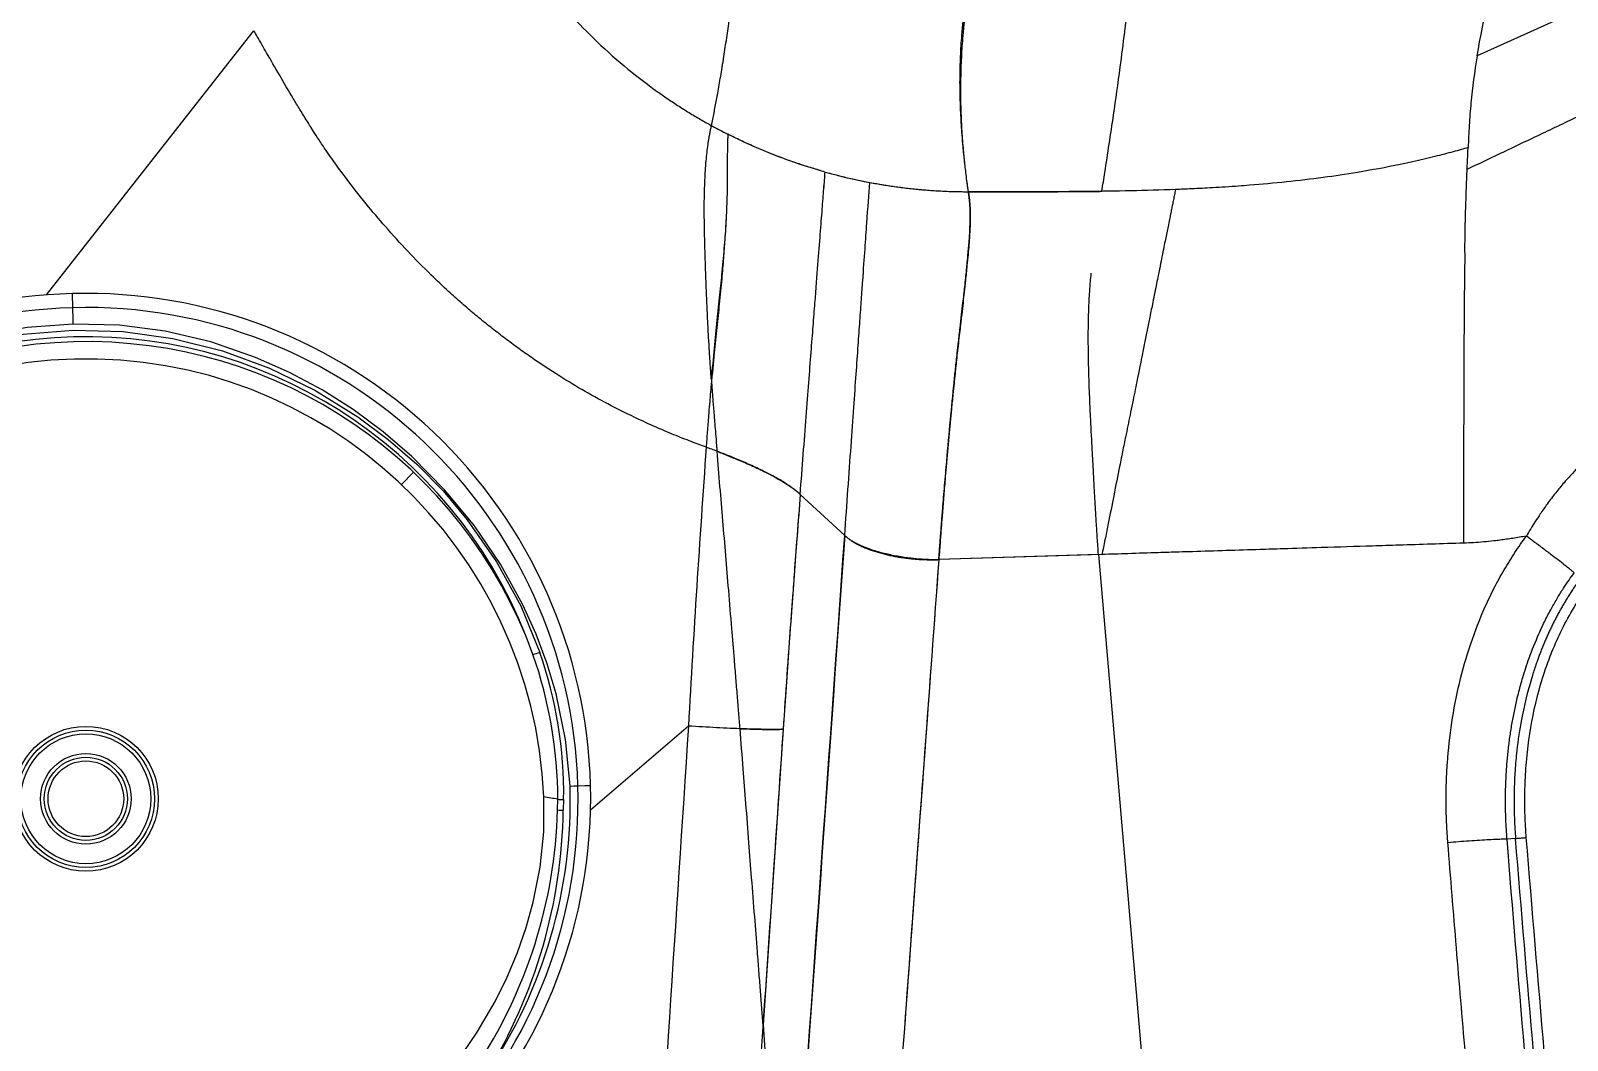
# Model space of a CAD drawing. Extents: x 525 to 609, y 649 to 778.
# Drawn here: x 534.04 to 541.15, y 677.38 to 682.05 of the extents above; entities that cross this region are included whole.
import ezdxf

# ---------------------------------------------------------------- set-up
doc = ezdxf.new("R2010")
doc.units = 0
doc.header["$MEASUREMENT"] = 0
doc.layers.add('1', color=4, linetype='Continuous')

# ---------------------------------------------------------------- blocks, each defined once
blk = doc.blocks.new('1930476 TOP VIEW')
at = {"layer": '1', "color": 3, "linetype": 'Continuous', "lineweight": 25}
for p, q in [((-0.0597, 2.2701), (-0.0614, 2.3355)), ((1.4607, 1.4515), (1.5158, 1.5096)), ((2.3355, 0.0601), (2.3356, 0.0601)), ((-2.3347, -0.0635), (-2.3347, -0.0635)), ((2.1833, -0.0532), (2.1843, -0.0037)), ((2.211, -0.0051), (2.2094, -0.0535)), ((-2.1944, -0.2413), (-2.2069, -0.1221)), ((-2.1802, -0.1192), (-2.1696, -0.2397)), ((1.6929, -1.607), (1.6582, -1.5738)), ((-1.5718, -1.6594), (-1.6048, -1.6943)), ((1.1917, -1.9327), (1.0069, -2.0382)), ((1.0175, -2.0515), (1.2036, -1.947)), ((1.2036, -1.947), (1.2268, -1.9847)), ((-1.1198, -2.0465), (-1.0986, -2.0077)), ((-1.0905, -2.0121), (-1.1115, -2.051)), ((-1.1115, -2.051), (-1.1115, -2.051)), ((-1.0905, -2.0121), (-0.9073, -2.1022)), ((-0.8973, -2.0884), (-1.0875, -1.9928)), ((0.3779, -2.3051), (0.3605, -2.3302))]:
    blk.add_line(p, q, dxfattribs=at)
at = {"layer": '1', "color": 3, "linetype": 'Continuous', "lineweight": 25, "flags": 128}
for points in [[(-0.0577, 2.1946), (-0.0582, 2.2143), (-0.0588, 2.2342), (-0.0592, 2.2514), (-0.0596, 2.265), (-0.0597, 2.2701)], [(-0.0577, 2.1946), (-0.2709, 2.1779), (-0.4811, 2.1392), (-0.6194, 2.1011), (-0.7565, 2.0533), (-0.8921, 1.9957), (-1.0821, 1.8969), (-1.2617, 1.7813), (-1.4307, 1.6488), (-1.5894, 1.4995), (-1.7069, 1.3698), (-1.8133, 1.2336), (-1.9087, 1.0911), (-1.993, 0.9422), (-2.0663, 0.7868), (-2.1432, 0.579), (-2.1978, 0.3685), (-2.23, 0.1551), (-2.2397, -0.0609)], [(-2.1327, 0.5637), (-2.0564, 0.782), (-1.956, 0.9914), (-1.8314, 1.1918), (-1.6895, 1.3747), (-1.5297, 1.5422), (-1.3518, 1.6943), (-1.2088, 1.7966), (-1.0599, 1.887), (-0.905, 1.9656), (-0.7442, 2.0322), (-0.5185, 2.1025), (-0.2901, 2.1472), (-0.0589, 2.1664), (0.1729, 2.16), (0.4035, 2.1278), (0.6328, 2.07), (0.8507, 1.9904), (1.0592, 1.889), (1.2585, 1.7658), (1.3996, 1.6605), (1.5311, 1.546), (1.653, 1.4222), (1.7653, 1.2892), (1.9007, 1.0952), (2.0125, 0.8907), (2.1007, 0.6758)], [(2.2406, 0.0577), (2.2194, 0.273), (2.1759, 0.4844), (2.1346, 0.6232), (2.0834, 0.7602), (2.0224, 0.8955), (1.919, 1.0834), (1.7989, 1.2604), (1.6621, 1.4266), (1.5084, 1.5819), (1.3762, 1.6957), (1.2379, 1.7985), (1.0934, 1.8902), (0.9427, 1.9708), (0.7859, 2.0403), (0.5779, 2.112), (0.368, 2.1617), (0.1561, 2.1892), (-0.0577, 2.1946)], [(2.2768, 0.0586), (2.3097, 0.0595), (2.3355, 0.0601)], [(-2.276, -0.0619), (-2.3088, -0.0628), (-2.3347, -0.0635)], [(-2.1696, -0.2397), (-2.1682, -0.2524), (-2.1666, -0.2651)], [(1.3257, -1.7837), (1.3565, -1.7572), (1.3875, -1.7282), (1.4191, -1.6967), (1.4511, -1.6627), (1.4882, -1.6223), (1.5203, -1.5885), (1.5361, -1.5706), (1.5738, -1.5261), (1.6501, -1.4326), (1.7131, -1.3547), (1.764, -1.293), (1.8027, -1.2474)], [(1.8536, -1.2751), (1.7508, -1.4197), (1.636, -1.5569)], [(-1.7337, -1.3407), (-1.6259, -1.4783), (-1.5085, -1.6075)], [(-1.5505, -1.6412), (-1.6723, -1.5105), (-1.783, -1.371)], [(-1.5085, -1.6075), (-1.3657, -1.7418), (-1.2288, -1.8513)], [(-1.2598, -1.8841), (-1.4104, -1.7688), (-1.5505, -1.6413)], [(1.1643, -1.9016), (1.2465, -1.8446), (1.3256, -1.7836)], [(-1.0875, -1.9927), (-1.1749, -1.9403), (-1.2598, -1.8841)], [(-1.2287, -1.8512), (-1.1465, -1.9078), (-1.0617, -1.9603)], [(0.9844, -2.0068), (1.0759, -1.9564), (1.1643, -1.9016)], [(-1.0617, -1.9603), (-0.9702, -2.0106), (-0.8765, -2.0559)], [(-1.1115, -2.051), (-1.1161, -2.0485), (-1.1198, -2.0465)], [(-1.0986, -2.0077), (-1.094, -2.0102), (-1.0905, -2.0121)], [(-0.8765, -2.0559), (-0.7223, -2.1199), (-0.5633, -2.1716)], [(0.6613, -2.1445), (0.8258, -2.0823), (0.9844, -2.0068)], [(-0.5642, -2.2205), (-0.7364, -2.1688), (-0.9073, -2.1022)], [(-0.5633, -2.1716), (-0.515, -2.1849), (-0.4723, -2.1962), (-0.447, -2.2028), (-0.4241, -2.2088), (-0.4038, -2.2143), (-0.3721, -2.2233), (-0.3378, -2.2336), (-0.3007, -2.2452), (-0.2525, -2.2615), (-0.2175, -2.2763), (-0.196, -2.2904), (-0.188, -2.304)], [(0.3104, -2.2907), (0.3137, -2.2823), (0.3233, -2.273), (0.3393, -2.2626), (0.3718, -2.2466), (0.416, -2.2287), (0.4683, -2.2095), (0.5277, -2.189), (0.5935, -2.1669), (0.6613, -2.1445)], [(-0.188, -2.304), (-0.1866, -2.3285), (-0.1854, -2.3478)], [(0.3101, -2.3347), (0.3103, -2.3101), (0.3104, -2.2907)]]:
    blk.add_lwpolyline(points, dxfattribs=at)
at = {"layer": '1', "color": 4, "linetype": 'Continuous', "lineweight": 25, "flags": 128}
for points in [[(1.2456, -1.6973), (1.3761, -1.5901), (1.4983, -1.4746), (1.6121, -1.351), (1.7174, -1.2191), (1.8114, -1.0818), (1.8942, -0.9393), (1.9498, -0.8265), (1.9977, -0.7125), (2.0379, -0.5971), (2.0704, -0.4804), (2.1023, -0.3176), (2.1187, -0.1551), (2.1194, 0.007)], [(-2.116, -0.1051), (-2.1105, -0.2265), (-2.0962, -0.3476), (-2.0732, -0.4684), (-2.0413, -0.5891), (-1.9882, -0.7417), (-1.9215, -0.8914), (-1.8412, -1.0379), (-1.751, -1.1759), (-1.6499, -1.308), (-1.5378, -1.4342), (-1.4176, -1.5517), (-1.2894, -1.6605), (-1.1533, -1.7607)], [(1.2268, -1.9847), (1.0621, -2.0773), (0.8929, -2.155), (0.7199, -2.218), (0.5394, -2.2747), (0.3605, -2.3302)], [(-0.236, -2.3459), (-0.4158, -2.3004), (-0.6172, -2.2483), (-0.7717, -2.2011), (-0.9432, -2.1336), (-1.1115, -2.051)]]:
    blk.add_lwpolyline(points, dxfattribs=at)
at = {"layer": '1', "color": 3, "linetype": 'Continuous', "lineweight": 25}
for radius in [0.335, 0.3177, 0.3003, 0.2097, 0.1923, 0.175]:
    blk.add_circle((0.0004, -0.0016), radius, dxfattribs=at)
at = {"layer": '1', "color": 4, "linetype": 'Continuous', "lineweight": 25}
for centre, radius, start, end in [((0.0005, 0.0003), 2.3361, 91.51982, 181.56408), ((0, 0), 2.3363, 1.47437, 91.50694), ((0.0027, -0.0858), 2.1188, 2.51286, 180.52033), ((0.0021, 0.0022), 2.3342, 316.4177, 1.4208), ((-0.0005, 0.0026), 2.3352, 181.62148, 226.60533), ((0.0026, 0.0026), 2.3341, 301.6335, 316.40155), ((-0.002, 0.0025), 2.3341, 226.63098, 241.38673), ((0.0012, -0.0326), 2.0783, 236.25201, 306.7788), ((-0.3408, -2.408), 0.1218, 30.63635, 44.99293), ((-0.1621, -1.0295), 1.3185, 266.78733, 268.98676), ((0.0025, -0.0773), 2.2782, 265.26942, 277.76124), ((0.6159, -5.4723), 3.1525, 94.64701, 95.56656)]:
    blk.add_arc(centre, radius, start, end, dxfattribs=at)
at = {"layer": '1', "color": 3, "linetype": 'Continuous', "lineweight": 25}
for centre, radius, start, end in [((0.0013, -0.007), 2.2779, 91.53453, 181.38069), ((-0.0001, -0.007), 2.2779, 1.65158, 91.49826), ((0.0018, -0.0536), 2.1889, 19.20211, 163.83113), ((0.0027, -0.0858), 2.1989, 20.00387, 163.02936), ((2.013, 0.913), 0.2529, 282.78121, 290.29082), ((0.1339, -0.0114), 2.0503, 0.21491, 19.30265), ((0.2446, 0.0256), 1.9667, 359.10558, 19.30657), ((-0.2448, 0.0126), 1.9667, 163.72699, 183.92825), ((-0.1691, -0.0141), 2.0138, 163.55605, 182.99306), ((-2.0554, 0.8149), 0.2629, 252.88594, 260.10943), ((-0.0063, -0.0096), 2.2841, 316.77678, 1.71122), ((-0.0088, -0.0117), 2.2505, 325.84995, 1.76662), ((1.6524, -3.0158), 3.0587, 79.98853, 81.21898), ((2.2506, 0.3645), 0.307, 268.12953, 274.90242), ((-2.266, 0.2449), 0.307, 268.13019, 274.90317), ((0.0072, -0.0094), 2.2838, 181.3175, 226.25982), ((0.01, -0.0113), 2.2503, 181.26438, 217.17573), ((-0.0826, 0.0108), 2.2666, 326.28263, 358.38148), ((-0.1862, -0.0181), 2.3959, 328.35977, 359.15438), ((2.2009, 0.3362), 0.3898, 267.40288, 271.25197), ((2.2131, 0.278), 0.2831, 264.17233, 269.58491), ((-2.2304, 0.2225), 0.3454, 273.90884, 278.37348), ((-2.8851, 3.2301), 3.4227, 281.88602, 282.98556), ((-2.228, 0.4696), 0.7117, 272.7074, 274.70646), ((0.2502, 0.0092), 2.4574, 185.84913, 214.16973), ((0.2388, 0.0782), 2.4298, 188.12389, 215.73012), ((-1.3971, -1.9436), 0.6905, 119.17215, 123.97657), ((-0.0165, -0.0525), 2.2348, 302.72494, 317.68322), ((1.6874, -1.5121), 0.0683, 221.19493, 244.43479), ((-1.2625, -1.9562), 0.4268, 125.19344, 132.42645), ((-0.0009, -0.016), 2.2755, 301.95511, 316.80253), ((-1.6045, -1.5989), 0.0686, 298.61868, 321.83888), ((0.0025, -0.0159), 2.2756, 226.23075, 241.06529), ((1.7303, -1.3286), 0.609, 217.26013, 228.36939), ((-1.6384, -1.4333), 0.5852, 314.42075, 325.98168), ((-1.0579, -2.0439), 0.2575, 131.58323, 141.64461), ((1.0365, -2.0423), 0.19, 35.21221, 47.70509), ((-0.927, -2.0936), 0.1895, 135.32128, 147.8553), ((1.2281, -1.9143), 0.0407, 206.65881, 232.74062), ((-1.1245, -1.9765), 0.0404, 310.14997, 336.39782), ((-0.7549, -2.1568), 0.158, 140.29118, 154.3415), ((0.0023, -0.0733), 2.1686, 246.09544, 296.92668), ((-0.0014, -0.0191), 2.2734, 287.48803, 296.6258), ((0.8666, -2.115), 0.1599, 28.68118, 42.56778), ((1.04, -2.0227), 0.0365, 205.06635, 231.96503), ((-0.9304, -2.0751), 0.0357, 310.46453, 338.12315), ((1.0684, -3.6373), 1.5005, 104.93372, 117.39941), ((-0.8686, -3.6735), 1.4846, 65.57071, 78.16542)]:
    blk.add_arc(centre, radius, start, end, dxfattribs=at)
blk = doc.blocks.new('JETSETTER')
at = {"layer": '1', "color": 3, "linetype": 'Continuous', "lineweight": 25}
for p, q in [((16.5865, 13.2509), (15.6084, 12.8061)), ((8.9883, 11.7008), (9.9407, 12.9127)), ((9.9407, 12.9127), (9.9486, 12.9227)), ((12.6821, 10.588), (12.4763, 10.7781)), ((12.6821, 10.588), (12.4763, 10.7781)), ((13.8726, 10.4999), (13.1174, 10.4762)), ((13.8563, 10.4994), (13.1174, 10.4762)), ((13.8563, 10.4994), (14.1154, 7.4916)), ((11.959, 9.7064), (11.5062, 9.3167)), ((12.3971, 9.6916), (12.3042, 8.3252)), ((15.7861, 9.1868), (15.7466, 9.1836))]:
    blk.add_line(p, q, dxfattribs=at)
for points, knots in [([(12.0655, 12.484), (12.0676, 12.4938), (12.0716, 12.5132), (12.0775, 12.5428), (12.0833, 12.5727), (12.089, 12.6029), (12.0951, 12.636), (12.1015, 12.6723), (12.1083, 12.7119), (12.1139, 12.7454), (12.1182, 12.7727), (12.1226, 12.8002), (12.128, 12.8352), (12.1366, 12.8924), (12.1472, 12.9665), (12.1578, 13.0443), (12.1662, 13.1089), (12.1748, 13.1756), (12.1854, 13.2617), (12.1979, 13.3697), (12.2099, 13.4815), (12.2195, 13.5784), (12.2269, 13.6586), (12.2324, 13.7204), (12.2377, 13.7831), (12.2428, 13.8467), (12.2478, 13.9111), (12.2525, 13.9764), (12.257, 14.0425), (12.2598, 14.0875), (12.2613, 14.1099)], [0, 0, 0, 0, 0.0251082, 0.0501755, 0.0751913, 0.1001443, 0.1250238, 0.1563496, 0.187543, 0.2188031, 0.2344332, 0.2500635, 0.281324, 0.3125841, 0.3751026, 0.4376177, 0.469314, 0.5001278, 0.5632735, 0.6259662, 0.6882256, 0.7500739, 0.7818326, 0.8134354, 0.8448862, 0.8761889, 0.9073475, 0.938366, 0.9692488, 1, 1, 1, 1]), ([(15.6084, 12.8061), (15.6372, 12.9787), (15.681, 13.1694), (15.7985, 13.5749), (15.8723, 13.7896), (15.9609, 14.0103)], [0, 0, 0, 0, 0.5, 0.5, 1, 1, 1, 1]), ([(13.2544, 12.1782), (13.2528, 12.1897), (13.2496, 12.2127), (13.2451, 12.2474), (13.2409, 12.2824), (13.2369, 12.3176), (13.2333, 12.3523), (13.2294, 12.3936), (13.2244, 12.453), (13.2192, 12.5317), (13.2157, 12.6236), (13.2152, 12.7181), (13.2181, 12.8151), (13.224, 12.9025), (13.234, 13.0053), (13.2488, 13.1161), (13.271, 13.2383), (13.2923, 13.336), (13.3186, 13.4422), (13.347, 13.5415), (13.3784, 13.6378), (13.4002, 13.7004), (13.4199, 13.7542), (13.4328, 13.7873), (13.4386, 13.8023)], [0, 0, 0, 0, 0.024835, 0.049777, 0.07481, 0.099916, 0.12508, 0.148716, 0.187611, 0.250131, 0.312641, 0.375146, 0.437653, 0.500162, 0.538799, 0.625168, 0.697328, 0.750131, 0.790672, 0.875062, 0.913573, 0.947218, 0.976021, 1, 1, 1, 1]), ([(13.2544, 12.1781), (13.2525, 12.1919), (13.2488, 12.2182), (13.244, 12.256), (13.24, 12.2902), (13.2367, 12.321), (13.232, 12.3684), (13.2264, 12.4365), (13.2214, 12.5262), (13.2191, 12.6188), (13.2197, 12.7134), (13.2234, 12.8112), (13.2328, 12.9463), (13.2535, 13.1221), (13.2833, 13.281), (13.3093, 13.3934), (13.3241, 13.4522), (13.3416, 13.5159), (13.3594, 13.576), (13.378, 13.6349), (13.3987, 13.6956), (13.4186, 13.7507), (13.4322, 13.7857), (13.4386, 13.8023)], [0, 0, 0, 0, 0.029765, 0.056916, 0.081455, 0.103382, 0.122697, 0.182478, 0.246958, 0.309531, 0.372324, 0.435848, 0.49834, 0.624533, 0.750473, 0.770745, 0.813222, 0.848287, 0.875757, 0.911441, 0.944043, 0.973562, 1, 1, 1, 1]), ([(13.8719, 12.1799), (13.8765, 12.2089), (13.8946, 12.3247), (13.9233, 12.5117), (13.9541, 12.7292), (13.9721, 12.8689), (13.9812, 12.9434), (13.9851, 12.9755), (13.9899, 13.0161), (13.9957, 13.0654), (14.0023, 13.1237), (14.0098, 13.1912), (14.0182, 13.2683), (14.0274, 13.3553), (14.0374, 13.4525), (14.0481, 13.5601), (14.0596, 13.6783), (14.0674, 13.7616), (14.0714, 13.8047)], [0, 0, 0, 0, 0.062595, 0.250005, 0.397316, 0.5, 0.514612, 0.534136, 0.558574, 0.587927, 0.622198, 0.66139, 0.705505, 0.754546, 0.808515, 0.867414, 0.931243, 1, 1, 1, 1]), ([(11.077, 13.4623), (11.0822, 13.4533), (11.0924, 13.4355), (11.1079, 13.4092), (11.1234, 13.3836), (11.1389, 13.3588), (11.1542, 13.3347), (11.1695, 13.3113), (11.1847, 13.2886), (11.1997, 13.2666), (11.2146, 13.2453), (11.2293, 13.2248), (11.2438, 13.2049), (11.258, 13.1857), (11.272, 13.1672), (11.3208, 13.104), (11.4061, 13.0026), (11.5376, 12.8677), (11.6757, 12.7453), (11.7914, 12.6572), (11.8761, 12.5989), (11.9287, 12.5646), (11.9816, 12.5319), (12.0348, 12.5009), (12.088, 12.4715), (12.1239, 12.4531), (12.1418, 12.4439)], [0, 0, 0, 0, 0.02084, 0.041263, 0.061262, 0.080834, 0.099974, 0.118676, 0.136938, 0.154754, 0.172121, 0.189035, 0.205493, 0.221492, 0.237028, 0.252098, 0.381668, 0.502591, 0.629918, 0.751792, 0.79422, 0.836239, 0.877838, 0.919004, 0.959728, 1, 1, 1, 1]), ([(10.2058, 12.4865), (10.1992, 12.4971), (10.1843, 12.521), (10.1592, 12.5619), (10.119, 12.6283), (10.0676, 12.7158), (10.0125, 12.8117), (9.9734, 12.8799), (9.9538, 12.9137), (9.9486, 12.9227)], [0, 0, 0, 0, 0.0742508, 0.1669613, 0.2835918, 0.534484, 0.7681503, 0.9385823, 1, 1, 1, 1]), ([(15.6084, 12.8061), (15.5961, 12.7326), (15.5866, 12.6603), (15.5764, 12.5543), (15.5738, 12.5195), (15.5695, 12.4505), (15.5679, 12.4163), (15.5664, 12.3824)], [0, 0, 0, 0, 0.5, 0.5, 0.75, 0.75, 1, 1, 1, 1]), ([(15.5621, 12.2823), (15.6628, 12.3302), (15.8258, 12.4078), (16.0217, 12.5011), (16.1638, 12.5687), (16.2895, 12.6285), (16.4162, 12.6888), (16.4959, 12.7267), (16.5298, 12.7428)], [0, 0, 0, 0, 0.312351, 0.505185, 0.607428, 0.752943, 0.894852, 1, 1, 1, 1]), ([(12.041, 10.9963), (12.03, 11.0003), (12.0069, 11.0088), (11.9709, 11.0225), (11.9321, 11.0376), (11.8907, 11.0543), (11.829, 11.0801), (11.7317, 11.1233), (11.6089, 11.1834), (11.4806, 11.2535), (11.3567, 11.3279), (11.254, 11.3957), (11.1706, 11.4548), (11.1107, 11.4992), (11.0519, 11.5446), (10.9952, 11.5899), (10.9378, 11.6378), (10.8898, 11.6799), (10.8317, 11.7326), (10.7203, 11.838), (10.5927, 11.9733), (10.4618, 12.1282), (10.3794, 12.2337), (10.3188, 12.317), (10.28, 12.3729), (10.2519, 12.4146), (10.2264, 12.4538), (10.2119, 12.4767), (10.2058, 12.4865)], [0, 0, 0, 0, 0.0146615, 0.0306397, 0.0479341, 0.0665441, 0.0862829, 0.1312066, 0.1992056, 0.2565208, 0.3132961, 0.3792061, 0.4098878, 0.4405555, 0.4721135, 0.50241, 0.5310447, 0.5651778, 0.5819558, 0.6287327, 0.7563258, 0.8133951, 0.8814033, 0.9230055, 0.9417583, 0.9662255, 0.9856364, 1, 1, 1, 1]), ([(12.0648, 11.312), (12.0644, 11.3185), (12.0634, 11.3318), (12.062, 11.3518), (12.0606, 11.3721), (12.0592, 11.3926), (12.0579, 11.4134), (12.0566, 11.4344), (12.0544, 11.4704), (12.0514, 11.5228), (12.0481, 11.5854), (12.045, 11.65), (12.0423, 11.7155), (12.04, 11.7758), (12.0374, 11.8486), (12.035, 11.9291), (12.0329, 12.0198), (12.0321, 12.098), (12.0328, 12.1589), (12.0343, 12.2054), (12.0358, 12.2421), (12.0379, 12.2812), (12.0409, 12.3211), (12.0449, 12.3611), (12.0495, 12.3965), (12.054, 12.4249), (12.0582, 12.4478), (12.0619, 12.4665), (12.0643, 12.4782), (12.0655, 12.484)], [0, 0, 0, 0, 0.008337, 0.016854, 0.025546, 0.03441, 0.043446, 0.052649, 0.062017, 0.091199, 0.123633, 0.149797, 0.185482, 0.223743, 0.247827, 0.310654, 0.373818, 0.439724, 0.49986, 0.542899, 0.584491, 0.624656, 0.68801, 0.749532, 0.812666, 0.874759, 0.916644, 0.958414, 1, 1, 1, 1]), ([(12.1418, 12.4439), (12.1415, 12.4396), (12.1409, 12.4298), (12.1401, 12.4127), (12.1394, 12.391), (12.1389, 12.3582), (12.1387, 12.3168), (12.1386, 12.2663), (12.1384, 12.2087), (12.1373, 12.1497), (12.1353, 12.0927), (12.1332, 12.0508), (12.1306, 12.0067), (12.1269, 11.9479), (12.1213, 11.8722), (12.113, 11.7744), (12.1027, 11.667), (12.0909, 11.5516), (12.078, 11.427), (12.0662, 11.3065), (12.0574, 11.2082), (12.0524, 11.1475), (12.049, 11.1046), (12.0461, 11.067), (12.0435, 11.0311), (12.0418, 11.0077), (12.041, 10.9963)], [0, 0, 0, 0, 0.025437, 0.05774, 0.09691, 0.142947, 0.223465, 0.286095, 0.345619, 0.428792, 0.469112, 0.500161, 0.534201, 0.571947, 0.626007, 0.680073, 0.738272, 0.787626, 0.836483, 0.893711, 0.927415, 0.946496, 0.960829, 0.974524, 0.987581, 1, 1, 1, 1]), ([(12.5915, 12.2693), (12.5815, 12.2722), (12.5614, 12.2779), (12.5313, 12.287), (12.5011, 12.2964), (12.471, 12.3063), (12.4409, 12.3166), (12.4108, 12.3274), (12.3807, 12.3386), (12.3506, 12.3502), (12.3206, 12.3623), (12.2906, 12.3748), (12.2607, 12.3877), (12.2308, 12.4011), (12.201, 12.4149), (12.1713, 12.4291), (12.1516, 12.439), (12.1418, 12.4439)], [0, 0, 0, 0, 0.064787, 0.129859, 0.195212, 0.260844, 0.326749, 0.392926, 0.459368, 0.526074, 0.593037, 0.660255, 0.727723, 0.795436, 0.863389, 0.931579, 1, 1, 1, 1]), ([(15.5664, 12.3823), (15.5556, 12.3792), (15.5327, 12.3726), (15.4961, 12.3625), (15.4555, 12.3517), (15.4106, 12.3402), (15.3616, 12.3284), (15.3083, 12.3161), (15.2058, 12.294), (15.068, 12.2684), (14.8923, 12.2423), (14.7257, 12.2226), (14.5952, 12.2108), (14.4813, 12.2022), (14.3921, 12.1965), (14.2947, 12.1915), (14.2375, 12.1892), (14.2126, 12.1882)], [0, 0, 0, 0, 0.02457, 0.052207, 0.082907, 0.116663, 0.153472, 0.193327, 0.236222, 0.382878, 0.499879, 0.624857, 0.749814, 0.786572, 0.874844, 0.945372, 1, 1, 1, 1]), ([(15.5621, 12.2823), (15.5624, 12.2905), (15.5632, 12.3072), (15.5642, 12.3317), (15.5653, 12.3569), (15.566, 12.3735), (15.5664, 12.3823)], [0, 0, 0, 0, 0.247398, 0.499233, 0.735523, 1, 1, 1, 1]), ([(12.4763, 10.7781), (12.481, 10.8403), (12.4858, 10.9022), (12.495, 11.0227), (12.4995, 11.0813), (12.508, 11.1926), (12.5162, 11.2981), (12.5269, 11.4374), (12.5363, 11.559), (12.5418, 11.6299), (12.5496, 11.7301), (12.5541, 11.7884), (12.5622, 11.8933), (12.5659, 11.9399), (12.5724, 12.0243), (12.5784, 12.1001), (12.5832, 12.1626), (12.5877, 12.2197), (12.5897, 12.2456), (12.5915, 12.2693)], [0, 0, 0, 0, 0.0625, 0.0625, 0.125, 0.125, 0.1875, 0.25, 0.3125, 0.375, 0.375, 0.5, 0.5, 0.625, 0.625, 0.75, 0.875, 0.875, 1, 1, 1, 1]), ([(12.4763, 10.7781), (12.481, 10.8403), (12.4858, 10.9022), (12.495, 11.0227), (12.4995, 11.0813), (12.508, 11.1926), (12.5162, 11.2981), (12.5269, 11.4374), (12.5363, 11.559), (12.5418, 11.6299), (12.5495, 11.73), (12.5541, 11.7884), (12.5622, 11.8933), (12.5659, 11.9398), (12.5724, 12.0243), (12.5784, 12.1001), (12.5857, 12.1938), (12.5897, 12.2456), (12.5915, 12.2693)], [0, 0, 0, 0, 0.0625, 0.0625, 0.125, 0.125, 0.1875, 0.25, 0.3125, 0.375, 0.375, 0.5, 0.5, 0.625, 0.625, 0.75, 0.875, 1, 1, 1, 1]), ([(12.5915, 12.2693), (12.6013, 12.2666), (12.6209, 12.2612), (12.6504, 12.2536), (12.6799, 12.2463), (12.7094, 12.2394), (12.7389, 12.2329), (12.7684, 12.2267), (12.7881, 12.2229), (12.7979, 12.221)], [0, 0, 0, 0, 0.144057, 0.287728, 0.431003, 0.573876, 0.716338, 0.858382, 1, 1, 1, 1]), ([(15.554, 12.0493), (15.5542, 12.0566), (15.5546, 12.0729), (15.5557, 12.1097), (15.557, 12.15), (15.5585, 12.1921), (15.5597, 12.2244), (15.5608, 12.2544), (15.5617, 12.2737), (15.5621, 12.2823)], [0, 0, 0, 0, 0.095409, 0.209821, 0.474554, 0.614329, 0.752011, 0.889815, 1, 1, 1, 1]), ([(12.6821, 10.588), (12.6872, 10.6598), (12.6923, 10.7315), (12.7022, 10.8704), (12.7069, 10.9376), (12.7159, 11.0644), (12.7243, 11.1835), (12.7353, 11.3374), (12.7446, 11.4692), (12.7526, 11.5827), (12.7596, 11.6814), (12.7637, 11.7392), (12.7695, 11.821), (12.7729, 11.8691), (12.7791, 11.9566), (12.7819, 11.9959), (12.7896, 12.1047), (12.7939, 12.1651), (12.7979, 12.221)], [0, 0, 0, 0, 0.0625, 0.0625, 0.125, 0.125, 0.1875, 0.25, 0.3125, 0.375, 0.4375, 0.5, 0.5, 0.625, 0.625, 0.75, 0.75, 1, 1, 1, 1]), ([(12.6821, 10.588), (12.6872, 10.6598), (12.6923, 10.7315), (12.7022, 10.8704), (12.7069, 10.9376), (12.7159, 11.0644), (12.7243, 11.1835), (12.7353, 11.3374), (12.7446, 11.4692), (12.7526, 11.5827), (12.7596, 11.6814), (12.7637, 11.7392), (12.7695, 11.821), (12.7729, 11.8691), (12.7791, 11.9566), (12.7819, 11.9959), (12.7896, 12.1047), (12.7939, 12.1651), (12.7979, 12.221)], [0, 0, 0, 0, 0.0625, 0.0625, 0.125, 0.125, 0.1875, 0.25, 0.3125, 0.375, 0.4375, 0.5, 0.5, 0.625, 0.625, 0.75, 0.75, 1, 1, 1, 1]), ([(12.7979, 12.221), (12.8731, 12.2068), (12.949, 12.1961), (13.0633, 12.1853), (13.1014, 12.1826), (13.1588, 12.1799), (13.1779, 12.1793), (13.2162, 12.1784), (13.2353, 12.1782), (13.2544, 12.1781)], [0, 0, 0, 0, 0.5, 0.5, 0.75, 0.75, 0.875, 0.875, 1, 1, 1, 1]), ([(12.7979, 12.221), (12.8081, 12.2191), (12.8285, 12.2153), (12.8591, 12.2102), (12.8898, 12.2054), (12.9204, 12.201), (12.951, 12.197), (12.9816, 12.1933), (13.0121, 12.1901), (13.0426, 12.1873), (13.0731, 12.1848), (13.1034, 12.1828), (13.1338, 12.1811), (13.1641, 12.1798), (13.1942, 12.1788), (13.2244, 12.1783), (13.2444, 12.1782), (13.2544, 12.1782)], [0, 0, 0, 0, 0.067824, 0.1355, 0.203023, 0.27039, 0.337597, 0.404639, 0.471512, 0.538214, 0.60474, 0.671086, 0.737249, 0.803225, 0.869011, 0.934604, 1, 1, 1, 1]), ([(13.1174, 10.4762), (13.118, 10.484), (13.1192, 10.4997), (13.1209, 10.5232), (13.1227, 10.5467), (13.1245, 10.5701), (13.1263, 10.5935), (13.1281, 10.6168), (13.1299, 10.64), (13.1318, 10.6632), (13.1336, 10.6862), (13.1378, 10.7387), (13.1447, 10.8214), (13.1569, 10.9637), (13.1717, 11.1284), (13.1851, 11.2654), (13.1954, 11.3637), (13.2023, 11.4272), (13.2094, 11.4901), (13.2187, 11.5713), (13.2285, 11.6563), (13.2384, 11.7443), (13.2462, 11.8184), (13.2529, 11.8885), (13.258, 11.9489), (13.2615, 12.003), (13.2633, 12.049), (13.263, 12.0847), (13.2617, 12.1118), (13.2602, 12.1306), (13.2584, 12.1473), (13.2566, 12.1622), (13.2552, 12.1728), (13.2544, 12.1781)], [0, 0, 0, 0, 0.00626, 0.012517, 0.018772, 0.025024, 0.031275, 0.037525, 0.043774, 0.050023, 0.05627, 0.062518, 0.092894, 0.125, 0.18623, 0.249836, 0.279019, 0.312344, 0.338882, 0.374859, 0.446778, 0.499873, 0.563246, 0.624901, 0.689913, 0.749932, 0.81603, 0.874965, 0.906476, 0.937482, 0.95779, 0.978629, 1, 1, 1, 1]), ([(13.2544, 12.1781), (13.2549, 12.175), (13.2557, 12.1688), (13.2569, 12.1598), (13.258, 12.1509), (13.259, 12.1408), (13.2604, 12.1269), (13.2621, 12.1061), (13.2632, 12.0787), (13.2629, 12.046), (13.2618, 12.0109), (13.2589, 11.9609), (13.2544, 11.9041), (13.2487, 11.8437), (13.2445, 11.8031), (13.2403, 11.7628), (13.2354, 11.7172), (13.2296, 11.665), (13.2232, 11.6095), (13.2152, 11.541), (13.2074, 11.4726), (13.2007, 11.4119), (13.1965, 11.3725), (13.1924, 11.3338), (13.1878, 11.2909), (13.1823, 11.2368), (13.1742, 11.1572), (13.1636, 11.0479), (13.1537, 10.9357), (13.1457, 10.8399), (13.1396, 10.7653), (13.1335, 10.6881), (13.1291, 10.631), (13.126, 10.5902), (13.1236, 10.5583), (13.1206, 10.5195), (13.1186, 10.4914), (13.1174, 10.4762)], [0, 0, 0, 0, 0.01232, 0.024641, 0.036961, 0.049281, 0.067358, 0.09734, 0.141621, 0.190639, 0.239107, 0.282314, 0.373978, 0.420264, 0.449212, 0.477889, 0.517923, 0.552582, 0.587764, 0.626689, 0.676279, 0.698745, 0.715845, 0.730973, 0.750076, 0.770146, 0.795558, 0.839391, 0.88183, 0.898804, 0.92286, 0.944735, 0.962268, 0.969015, 0.977552, 0.987881, 1, 1, 1, 1]), ([(13.2544, 12.1782), (13.2754, 12.1781), (13.2965, 12.1781), (13.3385, 12.1781), (13.3595, 12.1781), (13.3805, 12.1781)], [0, 0, 0, 0, 0.5, 0.5, 1, 1, 1, 1]), ([(13.3805, 12.1781), (13.4501, 12.178), (13.5197, 12.1779), (13.6588, 12.1782), (13.7284, 12.1784), (13.798, 12.179)], [0, 0, 0, 0, 0.5, 0.5, 1, 1, 1, 1]), ([(14.2126, 12.1882), (14.2109, 12.1801), (14.2077, 12.1641), (14.2031, 12.1408), (14.1985, 12.1181), (14.1942, 12.0961), (14.1897, 12.0735), (14.1845, 12.0475), (14.1769, 12.0094), (14.1681, 11.9671), (14.1584, 11.9202), (14.1479, 11.8672), (14.1345, 11.8001), (14.1197, 11.7268), (14.1065, 11.6616), (14.095, 11.6039), (14.0824, 11.5408), (14.0697, 11.4794), (14.0549, 11.4056), (14.0374, 11.3185), (14.0197, 11.2301), (14.0023, 11.1451), (13.9866, 11.0687), (13.9694, 10.9842), (13.9506, 10.8901), (13.928, 10.7764), (13.9079, 10.6757), (13.8948, 10.6104), (13.888, 10.5767), (13.881, 10.5418), (13.8762, 10.5181), (13.8738, 10.5061)], [0, 0, 0, 0, 0.031792, 0.062836, 0.093117, 0.122624, 0.151344, 0.183119, 0.225096, 0.298414, 0.339396, 0.386563, 0.469344, 0.533447, 0.567351, 0.611622, 0.647008, 0.678323, 0.709537, 0.753998, 0.790963, 0.810485, 0.843936, 0.86633, 0.888984, 0.927617, 0.962902, 0.97172, 0.980832, 0.990253, 1, 1, 1, 1]), ([(12.1341, 12.0746), (12.1335, 12.0607), (12.1316, 12.0186), (12.1253, 11.9319), (12.1154, 11.8209), (12.1035, 11.7035), (12.091, 11.5852), (12.0776, 11.4549), (12.0691, 11.3597), (12.0648, 11.312)], [0, 0, 0, 0, 0.0890128, 0.2712615, 0.4534615, 0.5901301, 0.7267803, 0.8633909, 1, 1, 1, 1]), ([(15.5494, 11.6033), (15.5494, 11.6085), (15.5495, 11.6192), (15.5496, 11.6351), (15.5497, 11.6513), (15.5499, 11.6678), (15.5502, 11.6904), (15.5505, 11.7182), (15.5512, 11.7589), (15.5518, 11.8028), (15.5522, 11.847), (15.5522, 11.8833), (15.552, 11.9136), (15.552, 11.9356), (15.5523, 11.9512), (15.5525, 11.9697), (15.5529, 11.9913), (15.5532, 12.0127), (15.5535, 12.0279), (15.5537, 12.0395), (15.5539, 12.0461), (15.554, 12.0493)], [0, 0, 0, 0, 0.023168, 0.047223, 0.072168, 0.098005, 0.124736, 0.179782, 0.234916, 0.333393, 0.419338, 0.497083, 0.567195, 0.630947, 0.662201, 0.690697, 0.783436, 0.855773, 0.907242, 0.95532, 1, 1, 1, 1]), ([(13.8563, 10.4994), (13.8544, 10.5255), (13.8519, 10.56), (13.849, 10.6068), (13.8467, 10.6452), (13.8438, 10.6931), (13.8408, 10.7451), (13.8376, 10.8006), (13.8344, 10.8596), (13.8315, 10.9128), (13.829, 10.9568), (13.8262, 11.0093), (13.8228, 11.0725), (13.8192, 11.1459), (13.8162, 11.2108), (13.8138, 11.2704), (13.812, 11.3253), (13.8104, 11.3841), (13.8094, 11.4453), (13.809, 11.5053), (13.8094, 11.5583), (13.8103, 11.6002), (13.8114, 11.6343), (13.8126, 11.6619), (13.8139, 11.6882), (13.8155, 11.7134), (13.8172, 11.7376), (13.8195, 11.7669), (13.8215, 11.7883), (13.8228, 11.8013), (13.8228, 11.8016)], [0, 0, 0, 0, 0.03903, 0.051494, 0.070133, 0.096837, 0.123841, 0.149309, 0.182306, 0.215914, 0.234147, 0.254309, 0.30348, 0.344059, 0.389183, 0.430371, 0.468343, 0.511192, 0.56996, 0.626359, 0.678582, 0.730419, 0.764444, 0.798569, 0.832829, 0.867254, 0.901873, 0.936709, 0.998528, 1, 1, 1, 1]), ([(15.5468, 10.709), (15.5468, 10.7164), (15.5469, 10.7312), (15.5469, 10.7534), (15.5469, 10.7755), (15.5469, 10.7976), (15.5469, 10.8197), (15.547, 10.8418), (15.547, 10.8638), (15.547, 10.8857), (15.5471, 10.9076), (15.5471, 10.9294), (15.5472, 10.9512), (15.5472, 10.9729), (15.5472, 10.9946), (15.5473, 11.0161), (15.5473, 11.0376), (15.5475, 11.0973), (15.5478, 11.1954), (15.5483, 11.3092), (15.5486, 11.397), (15.5488, 11.4598), (15.549, 11.5101), (15.5492, 11.5513), (15.5493, 11.581), (15.5493, 11.597), (15.5494, 11.6033)], [0, 0, 0, 0, 0.021364, 0.042761, 0.064195, 0.085667, 0.107182, 0.128744, 0.150354, 0.172017, 0.193735, 0.215512, 0.23735, 0.259253, 0.281224, 0.303264, 0.325378, 0.347566, 0.488567, 0.638588, 0.733457, 0.80498, 0.875068, 0.930955, 0.972611, 1, 1, 1, 1]), ([(12.0648, 11.312), (12.0653, 11.3055), (12.0663, 11.2914), (12.068, 11.2686), (12.0699, 11.2426), (12.0721, 11.2135), (12.0746, 11.1811), (12.0781, 11.1372), (12.0821, 11.0876), (12.0862, 11.038), (12.0891, 11.0029), (12.0907, 10.9844), (12.0913, 10.9775)], [0, 0, 0, 0, 0.060299, 0.12976, 0.208411, 0.296286, 0.393424, 0.499864, 0.689165, 0.835808, 0.939485, 1, 1, 1, 1]), ([(12.4763, 10.7781), (12.4742, 10.7801), (12.4697, 10.7841), (12.462, 10.7907), (12.453, 10.7979), (12.4403, 10.8076), (12.4234, 10.8195), (12.3937, 10.8387), (12.3531, 10.8621), (12.2975, 10.8904), (12.2388, 10.9176), (12.1871, 10.9396), (12.1479, 10.9556), (12.1203, 10.9665), (12.0933, 10.9769), (12.0669, 10.9868), (12.0496, 10.9932), (12.041, 10.9963)], [0, 0, 0, 0, 0.026526, 0.056152, 0.08893, 0.124914, 0.187122, 0.250015, 0.383128, 0.500699, 0.631755, 0.750754, 0.803743, 0.8552, 0.905081, 0.953355, 1, 1, 1, 1]), ([(12.0913, 10.9775), (12.0957, 10.9758), (12.1048, 10.9723), (12.1186, 10.9669), (12.1327, 10.9613), (12.1472, 10.9555), (12.162, 10.9494), (12.177, 10.9432), (12.1924, 10.9368), (12.2079, 10.9301), (12.2236, 10.9233), (12.2395, 10.9163), (12.2555, 10.9091), (12.2716, 10.9017), (12.2877, 10.8942), (12.3037, 10.8864), (12.3293, 10.8737), (12.3664, 10.8542), (12.4021, 10.8332), (12.4289, 10.8156), (12.4445, 10.8044), (12.457, 10.7947), (12.4671, 10.7864), (12.4732, 10.7809), (12.4763, 10.7781)], [0, 0, 0, 0, 0.02721, 0.055311, 0.084305, 0.114193, 0.144974, 0.176644, 0.209198, 0.242629, 0.276927, 0.31208, 0.348074, 0.384892, 0.422513, 0.460916, 0.500075, 0.611984, 0.749977, 0.812801, 0.874982, 0.916788, 0.958471, 1, 1, 1, 1]), ([(12.1978, 9.6941), (12.1958, 9.7187), (12.1917, 9.7692), (12.1854, 9.8471), (12.1787, 9.9291), (12.1702, 10.033), (12.159, 10.1686), (12.1458, 10.3291), (12.1319, 10.4952), (12.1185, 10.6553), (12.105, 10.8161), (12.0959, 10.9233), (12.0913, 10.9775)], [0, 0, 0, 0, 0.057668, 0.11856, 0.182669, 0.249993, 0.361917, 0.499988, 0.625013, 0.749994, 0.873606, 1, 1, 1, 1]), ([(16.1369, 10.9608), (16.1314, 10.9559), (16.1201, 10.9459), (16.1032, 10.9301), (16.086, 10.9134), (16.0683, 10.8956), (16.0507, 10.8772), (16.0312, 10.856), (16.0046, 10.8258), (15.9705, 10.7844), (15.934, 10.7361), (15.9028, 10.6917), (15.8776, 10.6533), (15.8561, 10.6191), (15.8426, 10.5963), (15.836, 10.5851)], [0, 0, 0, 0, 0.045953, 0.093825, 0.143656, 0.195501, 0.249433, 0.302045, 0.374527, 0.499777, 0.63519, 0.750315, 0.836026, 0.919309, 1, 1, 1, 1]), ([(12.4763, 10.7781), (12.4715, 10.7155), (12.4629, 10.6019), (12.4514, 10.4492), (12.4427, 10.3317), (12.4367, 10.2494), (12.4274, 10.1231), (12.4143, 9.9411), (12.4028, 9.7747), (12.3971, 9.6916)], [0, 0, 0, 0, 0.1729412, 0.3134841, 0.4216315, 0.4973862, 0.5407503, 0.7703832, 1, 1, 1, 1]), ([(12.4763, 10.7781), (12.4713, 10.7132), (12.4618, 10.5879), (12.4482, 10.4068), (12.435, 10.2276), (12.422, 10.0484), (12.4092, 9.8674), (12.4011, 9.7493), (12.3971, 9.6916)], [0, 0, 0, 0, 0.1791204, 0.3461297, 0.5000362, 0.6738741, 0.8407019, 1, 1, 1, 1]), ([(16.3428, 10.653), (16.3372, 10.6487), (16.3261, 10.64), (16.3097, 10.6267), (16.2936, 10.6132), (16.2777, 10.5994), (16.2621, 10.5855), (16.2468, 10.5713), (16.2318, 10.5569), (16.217, 10.5423), (16.2025, 10.5275), (16.1883, 10.5126), (16.1743, 10.4974), (16.1606, 10.482), (16.1472, 10.4665), (16.1341, 10.4508), (16.1212, 10.4349), (16.1085, 10.4188), (16.0961, 10.4026), (16.084, 10.3862), (16.0721, 10.3696), (16.0605, 10.3529), (16.0492, 10.336), (16.0381, 10.3189), (16.0272, 10.3017), (16.0166, 10.2844), (16.0063, 10.2669), (15.9962, 10.2493), (15.9863, 10.2315), (15.9767, 10.2136), (15.9674, 10.1956), (15.9582, 10.1775), (15.9494, 10.1592), (15.9407, 10.1409), (15.9323, 10.1224), (15.9242, 10.1038), (15.9163, 10.085), (15.9086, 10.0662), (15.9011, 10.0473), (15.8939, 10.0283), (15.887, 10.0092), (15.8761, 9.9782), (15.859, 9.9257), (15.8355, 9.8418), (15.8104, 9.7281), (15.7928, 9.6107), (15.7833, 9.5034), (15.7794, 9.4199), (15.7787, 9.3469), (15.7802, 9.2843), (15.7827, 9.232), (15.785, 9.2007), (15.7861, 9.1868)], [0, 0, 0, 0, 0.012974, 0.0259, 0.03878, 0.051619, 0.064418, 0.077179, 0.089906, 0.1026, 0.115264, 0.127899, 0.140509, 0.153095, 0.16566, 0.178204, 0.19073, 0.203239, 0.215734, 0.228216, 0.240686, 0.253146, 0.265597, 0.278041, 0.290478, 0.30291, 0.315338, 0.327763, 0.340185, 0.352606, 0.365027, 0.377448, 0.389869, 0.402292, 0.414716, 0.427143, 0.439573, 0.452005, 0.464441, 0.476881, 0.489324, 0.50177, 0.537231, 0.590545, 0.661742, 0.750756, 0.808261, 0.859357, 0.90404, 0.942339, 0.974305, 1, 1, 1, 1]), ([(15.8359, 9.1908), (15.8352, 9.1997), (15.8337, 9.2189), (15.8318, 9.2499), (15.8302, 9.2852), (15.829, 9.3249), (15.8286, 9.3688), (15.8292, 9.417), (15.8312, 9.4696), (15.8348, 9.5263), (15.8455, 9.6417), (15.8709, 9.7921), (15.915, 9.9459), (15.9575, 10.0599), (16.0003, 10.1554), (16.0504, 10.2472), (16.1079, 10.3366), (16.1649, 10.4117), (16.2191, 10.4729), (16.2604, 10.5152), (16.2971, 10.55), (16.3318, 10.5803), (16.3574, 10.6011), (16.3697, 10.6107), (16.3733, 10.6135)], [0, 0, 0, 0, 0.016913, 0.036505, 0.058793, 0.083787, 0.1115, 0.141938, 0.175102, 0.210991, 0.249592, 0.394304, 0.498936, 0.55185, 0.624481, 0.696806, 0.749574, 0.825627, 0.874892, 0.904203, 0.937562, 0.970516, 0.991391, 1, 1, 1, 1]), ([(12.6821, 10.588), (12.6841, 10.5862), (12.6881, 10.5826), (12.6946, 10.5773), (12.7014, 10.5721), (12.7084, 10.5671), (12.7158, 10.5622), (12.7235, 10.5574), (12.7315, 10.5527), (12.7398, 10.5482), (12.7484, 10.5438), (12.7572, 10.5395), (12.7662, 10.5354), (12.7755, 10.5314), (12.7851, 10.5275), (12.7949, 10.5237), (12.8048, 10.5201), (12.815, 10.5166), (12.8255, 10.5133), (12.836, 10.51), (12.8468, 10.507), (12.8613, 10.503), (12.8798, 10.4985), (12.9024, 10.4936), (12.9255, 10.4893), (12.9489, 10.4856), (12.9726, 10.4824), (12.9965, 10.4799), (13.0206, 10.4779), (13.0448, 10.4765), (13.069, 10.4758), (13.0932, 10.4756), (13.1094, 10.476), (13.1174, 10.4762)], [0, 0, 0, 0, 0.026282, 0.052408, 0.078386, 0.104223, 0.129924, 0.155495, 0.180942, 0.206269, 0.231481, 0.256581, 0.281573, 0.30646, 0.331246, 0.355932, 0.380522, 0.405018, 0.429423, 0.453737, 0.477964, 0.502106, 0.549613, 0.596593, 0.643063, 0.689046, 0.734567, 0.779655, 0.824346, 0.868678, 0.912696, 0.956451, 1, 1, 1, 1]), ([(13.1174, 10.4762), (13.1135, 10.4761), (13.1056, 10.4759), (13.0937, 10.4758), (13.0817, 10.4759), (13.0695, 10.4762), (13.0571, 10.4766), (13.0447, 10.4773), (13.0321, 10.4781), (13.0194, 10.4791), (13.0067, 10.4802), (12.9938, 10.4816), (12.9637, 10.4852), (12.9167, 10.4926), (12.8568, 10.506), (12.802, 10.5224), (12.7634, 10.5376), (12.7375, 10.5502), (12.7214, 10.5591), (12.7068, 10.5684), (12.6936, 10.5779), (12.6859, 10.5846), (12.6821, 10.588)], [0, 0, 0, 0, 0.021226, 0.042734, 0.064533, 0.086632, 0.109039, 0.131762, 0.154807, 0.178182, 0.201893, 0.225946, 0.250347, 0.37251, 0.499966, 0.624884, 0.749646, 0.80088, 0.851491, 0.901518, 0.951004, 1, 1, 1, 1]), ([(15.5468, 10.5525), (15.4467, 10.5494), (15.3061, 10.545), (15.0862, 10.538), (14.9072, 10.5325), (14.7338, 10.527), (14.5351, 10.5208), (14.375, 10.5156), (14.2179, 10.5108), (14.1185, 10.5078), (13.9995, 10.504), (13.9127, 10.5012), (13.8726, 10.4999)], [0, 0, 0, 0, 0.179259, 0.252042, 0.394012, 0.499999, 0.562817, 0.75, 0.786818, 0.844345, 0.928172, 1, 1, 1, 1]), ([(15.4727, 9.1685), (15.4719, 9.1788), (15.4704, 9.1992), (15.4685, 9.2299), (15.467, 9.2606), (15.4658, 9.2913), (15.4651, 9.3219), (15.4647, 9.3524), (15.4647, 9.383), (15.4651, 9.4135), (15.4659, 9.444), (15.4671, 9.4745), (15.4686, 9.5049), (15.4739, 9.5878), (15.4885, 9.7217), (15.5241, 9.906), (15.5753, 10.0858), (15.6266, 10.2174), (15.6661, 10.3025), (15.6874, 10.3454), (15.7096, 10.3875), (15.7329, 10.4287), (15.7571, 10.4691), (15.7824, 10.5086), (15.8085, 10.5474), (15.8268, 10.5725), (15.836, 10.5851)], [0, 0, 0, 0, 0.020632, 0.041227, 0.061788, 0.082319, 0.102822, 0.123301, 0.143758, 0.164198, 0.184623, 0.205036, 0.225441, 0.245841, 0.371869, 0.495606, 0.622637, 0.746738, 0.779006, 0.811055, 0.842906, 0.874582, 0.906106, 0.937501, 0.968791, 1, 1, 1, 1]), ([(15.836, 10.5851), (15.8255, 10.5833), (15.8049, 10.5796), (15.7742, 10.5747), (15.7443, 10.5702), (15.7151, 10.5663), (15.6799, 10.562), (15.639, 10.5579), (15.5925, 10.5544), (15.5619, 10.5531), (15.5468, 10.5525)], [0, 0, 0, 0, 0.1092335, 0.2157974, 0.3197073, 0.4209802, 0.5196346, 0.6843907, 0.8444729, 1, 1, 1, 1]), ([(16.057, 10.4146), (16.0568, 10.4152), (16.0554, 10.4167), (16.0499, 10.4216), (16.0458, 10.4251), (16.0348, 10.4341), (16.0278, 10.4397), (16.0112, 10.4528), (16.0015, 10.4603), (15.98, 10.4769), (15.9682, 10.4859), (15.9432, 10.505), (15.9299, 10.515), (15.903, 10.5352), (15.8893, 10.5455), (15.8622, 10.5657), (15.8489, 10.5756), (15.836, 10.5851)], [0, 0, 0, 0, 0.125, 0.125, 0.25, 0.25, 0.375, 0.375, 0.5, 0.5, 0.625, 0.625, 0.75, 0.75, 0.875, 0.875, 1, 1, 1, 1]), ([(13.1174, 10.4762), (13.0737, 9.8807), (12.9874, 8.7037), (12.8588, 6.9592), (12.733, 5.257), (12.6499, 4.1362), (12.6088, 3.5828)], [0, 0, 0, 0, 0.259161, 0.512215, 0.759161, 1, 1, 1, 1]), ([(15.7466, 9.1836), (15.7459, 9.1939), (15.7443, 9.2146), (15.7425, 9.2456), (15.7411, 9.2767), (15.7401, 9.3077), (15.7395, 9.3388), (15.7394, 9.3698), (15.7398, 9.4008), (15.7406, 9.4318), (15.7418, 9.4627), (15.7435, 9.4936), (15.7456, 9.5244), (15.7482, 9.5551), (15.7512, 9.5857), (15.7547, 9.6163), (15.7586, 9.6467), (15.763, 9.6771), (15.7678, 9.7073), (15.7731, 9.7374), (15.7789, 9.7673), (15.7851, 9.7971), (15.7925, 9.8299), (15.8035, 9.8746), (15.8216, 9.9396), (15.851, 10.0296), (15.8863, 10.1178), (15.9221, 10.194), (15.9511, 10.2494), (15.9794, 10.2988), (16.0066, 10.3423), (16.0322, 10.3805), (16.0491, 10.4037), (16.057, 10.4146)], [0, 0, 0, 0, 0.023996, 0.047983, 0.071961, 0.095925, 0.119874, 0.143805, 0.167715, 0.191604, 0.215468, 0.239305, 0.263113, 0.286891, 0.310636, 0.334348, 0.358024, 0.381663, 0.405264, 0.428826, 0.452348, 0.475828, 0.499267, 0.530123, 0.582255, 0.655402, 0.749231, 0.801799, 0.849993, 0.893871, 0.933478, 0.968847, 1, 1, 1, 1]), ([(12.3971, 9.6916), (12.3768, 9.6909), (12.3509, 9.6907), (12.289, 9.6914), (12.253, 9.6922), (12.1745, 9.6948), (12.132, 9.6967), (12.0455, 9.7011), (12.0015, 9.7037), (11.959, 9.7064)], [0, 0, 0, 0, 0.25, 0.25, 0.5, 0.5, 0.75, 0.75, 1, 1, 1, 1]), ([(12.3971, 9.6916), (12.3829, 9.483), (12.3512, 9.0164), (12.2877, 8.0832), (12.2032, 6.8412), (12.1079, 5.4413), (12.0444, 4.5081), (12.016, 4.0921)], [0, 0, 0, 0, 0.1117294, 0.2500012, 0.5000017, 0.7771346, 1, 1, 1, 1]), ([(12.1978, 9.6941), (12.2406, 9.6925), (12.2799, 9.6915), (12.3474, 9.6907), (12.3754, 9.6909), (12.3971, 9.6916)], [0, 0, 0, 0, 0.5, 0.5, 1, 1, 1, 1]), ([(12.3042, 8.3252), (12.3032, 8.3382), (12.3013, 8.3646), (12.2983, 8.4046), (12.2952, 8.4455), (12.292, 8.4872), (12.2887, 8.5298), (12.2853, 8.5733), (12.2818, 8.6176), (12.2752, 8.7016), (12.2651, 8.8303), (12.252, 8.9984), (12.2386, 9.1728), (12.2257, 9.3408), (12.212, 9.5167), (12.2028, 9.632), (12.1978, 9.6941)], [0, 0, 0, 0, 0.029226, 0.059023, 0.089391, 0.120331, 0.151843, 0.183929, 0.216588, 0.249821, 0.369147, 0.499707, 0.617675, 0.749851, 0.865282, 1, 1, 1, 1]), ([(15.4727, 9.1685), (15.4886, 9.1698), (15.505, 9.1711), (15.5382, 9.1736), (15.555, 9.1748), (15.5881, 9.1771), (15.6043, 9.1782), (15.6351, 9.1802), (15.6497, 9.181), (15.6762, 9.1825), (15.6882, 9.1831), (15.7089, 9.1839), (15.7176, 9.1842), (15.7316, 9.1845), (15.7368, 9.1845), (15.7441, 9.1842), (15.7461, 9.1839), (15.7466, 9.1836)], [0, 0, 0, 0, 0.125, 0.125, 0.25, 0.25, 0.375, 0.375, 0.5, 0.5, 0.625, 0.625, 0.75, 0.75, 0.875, 0.875, 1, 1, 1, 1]), ([(15.7861, 9.1868), (15.7863, 9.1868), (15.7875, 9.1869), (15.7926, 9.1873), (15.7964, 9.1876), (15.8061, 9.1884), (15.8119, 9.1888), (15.8239, 9.1898), (15.8301, 9.1903), (15.8359, 9.1908)], [0, 0, 0, 0, 0.25, 0.25, 0.5, 0.5, 0.75, 0.75, 1, 1, 1, 1]), ([(15.6405, 7.2189), (15.6331, 7.3001), (15.6182, 7.4625), (15.5964, 7.7061), (15.5749, 7.9497), (15.5537, 8.1934), (15.5329, 8.4371), (15.5125, 8.6809), (15.4924, 8.9247), (15.4793, 9.0873), (15.4727, 9.1685)], [0, 0, 0, 0, 0.124993, 0.249988, 0.374984, 0.499982, 0.624983, 0.749985, 0.874991, 1, 1, 1, 1]), ([(12.3042, 8.3252), (12.3087, 8.2632), (12.3178, 8.1371), (12.3318, 7.9448), (12.3462, 7.7463), (12.3611, 7.5417), (12.3712, 7.4031), (12.3764, 7.3328)], [0, 0, 0, 0, 0.187707, 0.381576, 0.581599, 0.787752, 1, 1, 1, 1])]:
    blk.add_open_spline(points, degree=3, knots=knots, dxfattribs=at)
for points in [[(12.0655, 12.484), (12.0907, 12.4702), (12.1161, 12.4568), (12.1418, 12.4439)], [(12.5915, 12.2693), (12.4364, 12.3127), (12.2856, 12.3713), (12.1418, 12.4439)], [(12.5915, 12.2693), (12.6596, 12.2503), (12.7285, 12.2341), (12.7979, 12.221)], [(13.3805, 12.1781), (13.3385, 12.1781), (13.2964, 12.1781), (13.2544, 12.1781)], [(13.798, 12.179), (13.6589, 12.1778), (13.5197, 12.1779), (13.3805, 12.1781)], [(14.2126, 12.1882), (14.0747, 12.183), (13.9365, 12.1803), (13.798, 12.179)], [(13.798, 12.179), (13.8226, 12.1793), (13.8473, 12.1795), (13.8719, 12.1799)], [(12.041, 10.9963), (12.0112, 10.5672), (11.9823, 10.1382), (11.959, 9.7064)], [(15.5468, 10.5525), (15.5468, 10.6058), (15.5469, 10.6579), (15.5468, 10.709)], [(12.6821, 10.588), (12.5218, 8.3256), (12.3617, 6.0632), (12.2022, 3.8008)], [(12.4225, 6.9205), (12.5089, 8.143), (12.5955, 9.3655), (12.6821, 10.588)], [(13.1174, 10.4762), (13.0016, 8.8958), (12.8852, 7.3154), (12.7683, 5.7351)], [(13.8738, 10.5061), (13.8734, 10.504), (13.873, 10.502), (13.8726, 10.4999)], [(11.959, 9.7064), (11.8417, 7.9083), (11.7251, 6.1102), (11.6097, 4.312)], [(15.9142, 7.2371), (15.8546, 7.8856), (15.7987, 8.5344), (15.7466, 9.1836)], [(15.9582, 7.2101), (15.8969, 7.8687), (15.8396, 8.5275), (15.7861, 9.1868)], [(16.008, 7.2148), (15.9467, 7.8731), (15.8893, 8.5318), (15.8359, 9.1908)]]:
    blk.add_open_spline(points, degree=3, dxfattribs=at)
blk.add_blockref('1930476 TOP VIEW', (9.1706, 9.3716))

msp = doc.modelspace()

# ---------------------------------------------------------------- block references
at = {"layer": '1'}
msp.add_blockref('JETSETTER', (525.1273, 669.1243), dxfattribs=at)

doc.saveas('drawing.dxf')
